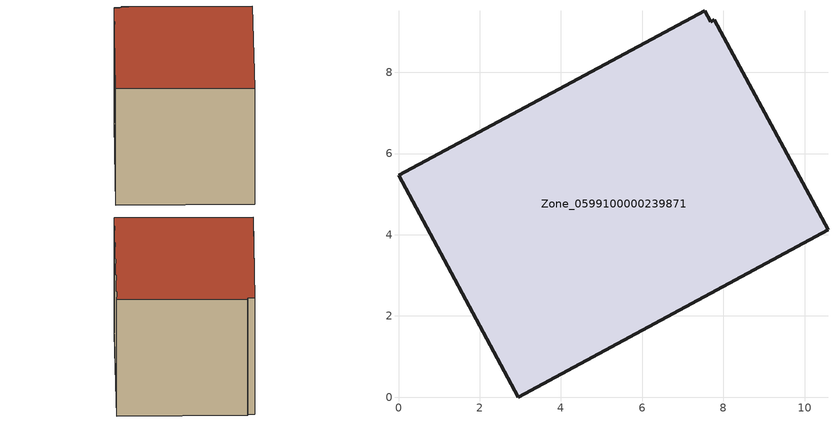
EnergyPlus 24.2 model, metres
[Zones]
Zone_0599100000239871
 floor ground (C_G): 7.54,9.52 7.69,9.24 7.78,9.29 10.57,4.13 2.95,0 0,5.46 z0
 wall outside (C_F): 2.95,0 10.57,4.13 7.78,9.29 7.69,9.24 7.54,9.52 0,5.46 2.95,0 z0:5.73
 roof outside (C_R): 7.69,9.24 7.54,9.52 0,5.46 2.95,0 10.57,4.13 7.78,9.29 z5.73
[BUILDING]
Pand.0599100000239871: North Axis=0; Terrain=City; Loads Convergence Tolerance Value=0.04; Temperature Convergence Tolerance Value=0.4; Solar Distribution=FullExterior; Maximum Number of Warmup Days=25; Minimum Number of Warmup Days=1
[Site:Location]
Rotterdam.The.Hague.AP_ZH_NLD Design_Conditions: Latitude=51.96; Longitude=4.45; Time Zone=1; Elevation=-4.5
[SITE:GROUNDTEMPERATURE:BUILDINGSURFACE]
18, 18, 18, 18, 18, 18, 18, 18, 18, 18, 18, 18
[MATERIAL] Thermal Absorptance=0.9; Solar Absorptance=0.7; Visible Absorptance=0.7
Name | Roughness | Thickness | Conductivity | Density | Specific Heat
G.TC.1946-1964 | MediumSmooth | 0.15 | 1 | 540 | 1210
F.TC.1946-1964 | Rough | 0.3 | 0.857143 | 1920 | 840
R.TC.1946-1964 | MediumRough | 0.2 | 0.235294 | 1500 | 1000
[CONSTRUCTION]
C_G: G.TC.1946-1964
C_F: F.TC.1946-1964
C_R: R.TC.1946-1964
[ZONE]
Zone_0599100000239871: Type=1; Multiplier=1; Ceiling Height=Autocalculate; Volume=Autocalculate; Floor Area=autocalculate; Part of Total Floor Area=Yes
[ZONEINFILTRATION:DESIGNFLOWRATE]
Infil_Zone_0599100000239871: Zone or ZoneList or Space or SpaceList=Zone_0599100000239871; Schedule=AlwaysOn; Design Flow Rate Calculation Method=Flow/Area; Flow Rate per Floor Area=0.003; Constant Term Coefficient=1; Temperature Term Coefficient=0; Velocity Term Coefficient=0; Velocity Squared Term Coefficient=0
[HVACTEMPLATE:ZONE:IDEALLOADSAIRSYSTEM]
Zone_0599100000239871: Maximum Heating Supply Air Temperature=50; Minimum Cooling Supply Air Temperature=13; Maximum Heating Supply Air Humidity Ratio=0.0156; Minimum Cooling Supply Air Humidity Ratio=0.0077; Heating Limit=NoLimit; Cooling Limit=NoLimit; Dehumidification Control Type=ConstantSensibleHeatRatio; Cooling Sensible Heat Ratio=0.7; Dehumidification Setpoint=60; Humidification Control Type=None; Humidification Setpoint=30; Outdoor Air Method=None; Outdoor Air Flow Rate per Person=0.00944; Outdoor Air Flow Rate per Zone Floor Area=0; Outdoor Air Flow Rate per Zone=0; Demand Controlled Ventilation Type=None; Outdoor Air Economizer Type=NoEconomizer; Heat Recovery Type=None; Sensible Heat Recovery Effectiveness=0.7; Latent Heat Recovery Effectiveness=0.65
[ZONECONTROL:THERMOSTAT]
ThermostatControl_Zone_0599100000239871: Zone or ZoneList=Zone_0599100000239871; Control Type Schedule=DualSetpointControlType; Control 1=Thermostat_Zone_0599100000239871; Temperature Difference Between Cutout And Setpoint=0
[THERMOSTATSETPOINT:DUALSETPOINT]
Thermostat_Zone_0599100000239871: Heating Setpoint Temperature Schedule=HeatingSetpoint_Zone_0599100000239871; Cooling Setpoint Temperature Schedule=CoolingSetpoint_Zone_0599100000239871
[SCHEDULE:COMPACT]
HeatingSetpoint_Zone_0599100000239871: Through: 12/31, For: AllDays, Until: 24:00, 21
CoolingSetpoint_Zone_0599100000239871: Through: 12/31, For: AllDays, Until: 24:00, 24
DualSetpointControlType: Through: 12/31, For: AllDays, Until: 24:00, 4
AlwaysOn: Through: 12/31, For: AllDays, Until: 24:00, 1
